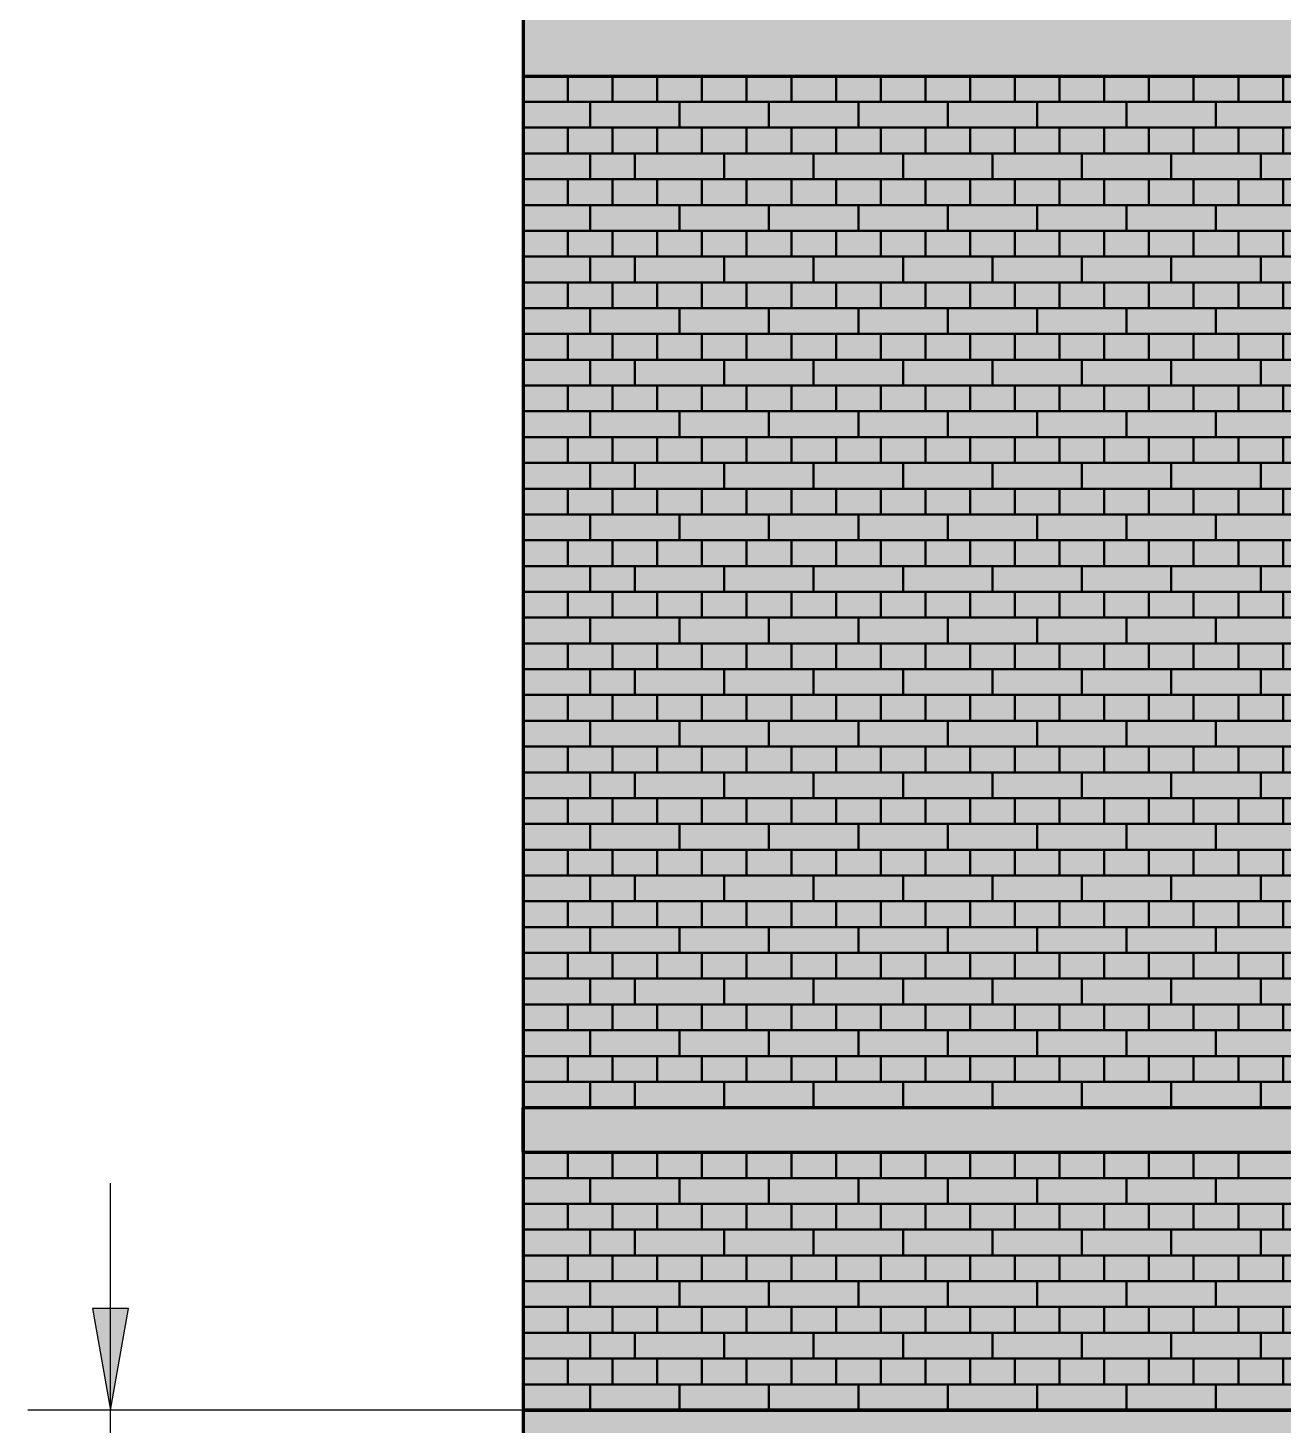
# Model space of a CAD drawing. Header units: millimetres. Extents: x 26 to 140, y 301 to 425.
# Drawn here: x 29.63 to 60.05, y 336.18 to 370.04 of the extents above; entities that cross this region are included whole.
import ezdxf

# ---------------------------------------------------------------- set-up
doc = ezdxf.new("R2010")
doc.units = ezdxf.units.MM
doc.linetypes.add('Volllinie', pattern=[0])
for name, color, linetype, lineweight, true_color in [('Bemaßungen', 178, 'Continuous', 25, 0x000000), ('Fundament', 178, 'Continuous', 25, 0x000000), ('Rot', 178, 'Continuous', 70, 0x000000), ('Schwarz', 178, 'Continuous', 70, 0x000000), ('Zeichnung', 178, 'Continuous', 25, 0x000000)]:
    doc.layers.add(name, color=color, linetype=linetype, lineweight=lineweight, true_color=true_color)

msp = doc.modelspace()

# ---------------------------------------------------------------- hatches: boundary and pattern name
at = {"layer": 'Bemaßungen', "linetype": 'Volllinie', "lineweight": 25, "true_color": 0x0000ff}
msp.add_hatch(color=5, dxfattribs=at).paths.add_polyline_path([(31.633, 336.542), (32.067, 339.004), (31.199, 339.004)], flags=0)
at = {"layer": 'Fundament', "linetype": 'Volllinie', "lineweight": 50, "true_color": 0xccc4ba}
msp.add_hatch(color=9, dxfattribs=at).paths.add_polyline_path([(41.633, 332.542), (41.633, 336.542), (140.216, 336.542), (140.216, 332.542)], flags=0)
at = {"layer": 'Rot', "linetype": 'Volllinie', "lineweight": 70, "true_color": 0xcc3300}
h = msp.add_hatch(color=22, dxfattribs=at)
edge = h.paths.add_edge_path(flags=0)
edge.add_line((84.966, 343.875), (84.966, 360.125))
edge.add_arc((90.924, 346.549), 14.826, 66.3035, 113.6965, ccw=False)
edge.add_line((96.883, 360.125), (96.883, 343.875))
edge.add_line((96.883, 343.875), (84.966, 343.875))
edge = h.paths.add_edge_path(flags=0)
edge.add_line((87.133, 377.917), (87.133, 393.542))
edge.add_arc((90.924, 382.353), 11.814, 71.2796, 108.7204, ccw=False)
edge.add_line((94.716, 393.542), (94.716, 377.917))
edge.add_line((94.716, 377.917), (87.133, 377.917))
edge = h.paths.add_edge_path(flags=0)
edge.add_line((82.258, 404.167), (82.258, 411.979))
edge.add_arc((85.237, 405.191), 7.413, 66.3035, 113.6965, ccw=False)
edge.add_line((88.216, 411.979), (88.216, 404.167))
edge.add_line((88.216, 404.167), (82.258, 404.167))
edge = h.paths.add_edge_path(flags=0)
edge.add_line((92.549, 404.167), (92.549, 411.979))
edge.add_arc((95.528, 405.191), 7.413, 66.3035, 113.6965, ccw=False)
edge.add_line((98.508, 411.979), (98.508, 404.167))
edge.add_line((98.508, 404.167), (92.549, 404.167))
h.paths.add_polyline_path([(41.633, 336.542), (140.216, 336.542), (140.216, 404.167), (105.008, 404.167), (105.008, 415.417), (95.633, 424.792), (85.133, 424.792), (75.758, 415.417), (75.758, 404.167), (41.633, 404.167)], flags=0)

# ---------------------------------------------------------------- linework, layer by layer
at = {"layer": 'Bemaßungen', "color": 5, "linetype": 'Continuous', "lineweight": 25, "true_color": 0x0000ff, "flags": 128}
msp.add_lwpolyline([(31.633, 327.042), (31.633, 342.042)], dxfattribs=at)
at = {"layer": 'Bemaßungen', "color": 5, "linetype": 'Volllinie', "lineweight": 25, "true_color": 0x0000ff, "flags": 128}
msp.add_lwpolyline([(31.633, 336.542), (32.067, 339.004), (31.199, 339.004)], close=True, dxfattribs=at)
msp.add_lwpolyline([(41.633, 336.542), (29.633, 336.542)], dxfattribs=at)
at = {"layer": 'Schwarz', "flags": 128}
msp.add_lwpolyline([(41.633, 336.542), (140.216, 336.542), (140.216, 404.167), (105.008, 404.167), (105.008, 415.417), (95.633, 424.792), (85.133, 424.792), (75.758, 415.417), (75.758, 404.167), (41.633, 404.167)], close=True, dxfattribs=at)
for points in [[(41.633, 368.875), (140.216, 368.875)], [(41.633, 343.875), (84.966, 343.875)], [(41.633, 342.792), (140.216, 342.792)]]:
    msp.add_lwpolyline(points, dxfattribs=at)
at = {"layer": 'Schwarz', "color": 178, "linetype": 'Volllinie', "lineweight": 70, "true_color": 0x000000, "flags": 128}
msp.add_lwpolyline([(41.633, 342.792), (41.633, 343.875)], dxfattribs=at)
msp.add_lwpolyline([(41.633, 336.542), (41.633, 332.542), (140.216, 332.542), (140.216, 336.542)], close=True, dxfattribs=at)
at = {"layer": 'Zeichnung', "color": 1, "linetype": 'Volllinie', "lineweight": 50, "true_color": 0xff0000, "flags": 128}
for points in [[(42.716, 368.25), (42.716, 368.875)], [(43.799, 368.25), (43.799, 368.875)], [(44.883, 368.25), (44.883, 368.875)], [(45.966, 368.25), (45.966, 368.875)], [(47.049, 368.25), (47.049, 368.875)], [(48.133, 368.25), (48.133, 368.875)], [(49.216, 368.25), (49.216, 368.875)], [(50.299, 368.25), (50.299, 368.875)], [(51.383, 368.25), (51.383, 368.875)], [(52.466, 368.25), (52.466, 368.875)], [(53.549, 368.25), (53.549, 368.875)], [(54.633, 368.25), (54.633, 368.875)], [(55.716, 368.25), (55.716, 368.875)], [(56.799, 368.25), (56.799, 368.875)], [(57.883, 368.25), (57.883, 368.875)], [(58.966, 368.25), (58.966, 368.875)], [(60.049, 368.25), (60.049, 368.875)], [(140.216, 368.25), (41.633, 368.25)], [(43.258, 367.625), (43.258, 368.25)], [(45.424, 368.25), (45.424, 367.625)], [(47.591, 368.25), (47.591, 367.625)], [(49.758, 368.25), (49.758, 367.625)], [(51.924, 368.25), (51.924, 367.625)], [(54.091, 368.25), (54.091, 367.625)], [(56.258, 368.25), (56.258, 367.625)], [(58.424, 368.25), (58.424, 367.625)], [(41.633, 367.625), (140.216, 367.625)], [(42.716, 367), (42.716, 367.625)], [(43.799, 367), (43.799, 367.625)], [(44.883, 367), (44.883, 367.625)], [(45.966, 367), (45.966, 367.625)], [(47.049, 367), (47.049, 367.625)], [(48.133, 367), (48.133, 367.625)], [(49.216, 367), (49.216, 367.625)], [(50.299, 367), (50.299, 367.625)], [(51.383, 367), (51.383, 367.625)], [(52.466, 367), (52.466, 367.625)], [(53.549, 367), (53.549, 367.625)], [(54.633, 367), (54.633, 367.625)], [(55.716, 367), (55.716, 367.625)], [(56.799, 367), (56.799, 367.625)], [(57.883, 367), (57.883, 367.625)], [(58.966, 367), (58.966, 367.625)], [(60.049, 367), (60.049, 367.625)], [(41.633, 367), (140.216, 367)], [(43.258, 366.375), (43.258, 367)], [(44.341, 367), (44.341, 366.375)], [(46.508, 367), (46.508, 366.375)], [(48.674, 367), (48.674, 366.375)], [(50.841, 367), (50.841, 366.375)], [(53.008, 367), (53.008, 366.375)], [(55.174, 367), (55.174, 366.375)], [(57.341, 367), (57.341, 366.375)], [(59.508, 367), (59.508, 366.375)], [(41.633, 366.375), (140.216, 366.375)], [(42.716, 365.75), (42.716, 366.375)], [(43.799, 365.75), (43.799, 366.375)], [(44.883, 365.75), (44.883, 366.375)], [(45.966, 365.75), (45.966, 366.375)], [(47.049, 365.75), (47.049, 366.375)], [(48.133, 365.75), (48.133, 366.375)], [(49.216, 365.75), (49.216, 366.375)], [(50.299, 365.75), (50.299, 366.375)], [(51.383, 365.75), (51.383, 366.375)], [(52.466, 365.75), (52.466, 366.375)], [(53.549, 365.75), (53.549, 366.375)], [(54.633, 365.75), (54.633, 366.375)], [(55.716, 365.75), (55.716, 366.375)], [(56.799, 365.75), (56.799, 366.375)], [(57.883, 365.75), (57.883, 366.375)], [(58.966, 365.75), (58.966, 366.375)], [(60.049, 365.75), (60.049, 366.375)], [(140.216, 365.75), (41.633, 365.75)], [(43.258, 365.125), (43.258, 365.75)], [(45.424, 365.75), (45.424, 365.125)], [(47.591, 365.75), (47.591, 365.125)], [(49.758, 365.75), (49.758, 365.125)], [(51.924, 365.75), (51.924, 365.125)], [(54.091, 365.75), (54.091, 365.125)], [(56.258, 365.75), (56.258, 365.125)], [(58.424, 365.75), (58.424, 365.125)], [(41.633, 365.125), (140.216, 365.125)], [(42.716, 364.5), (42.716, 365.125)], [(43.799, 364.5), (43.799, 365.125)], [(44.883, 364.5), (44.883, 365.125)], [(45.966, 364.5), (45.966, 365.125)], [(47.049, 364.5), (47.049, 365.125)], [(48.133, 364.5), (48.133, 365.125)], [(49.216, 364.5), (49.216, 365.125)], [(50.299, 364.5), (50.299, 365.125)], [(51.383, 364.5), (51.383, 365.125)], [(52.466, 364.5), (52.466, 365.125)], [(53.549, 364.5), (53.549, 365.125)], [(54.633, 364.5), (54.633, 365.125)], [(55.716, 364.5), (55.716, 365.125)], [(56.799, 364.5), (56.799, 365.125)], [(57.883, 364.5), (57.883, 365.125)], [(58.966, 364.5), (58.966, 365.125)], [(60.049, 364.5), (60.049, 365.125)], [(41.633, 364.5), (140.216, 364.5)], [(43.258, 363.875), (43.258, 364.5)], [(44.341, 364.5), (44.341, 363.875)], [(46.508, 364.5), (46.508, 363.875)], [(48.674, 364.5), (48.674, 363.875)], [(50.841, 364.5), (50.841, 363.875)], [(53.008, 364.5), (53.008, 363.875)], [(55.174, 364.5), (55.174, 363.875)], [(57.341, 364.5), (57.341, 363.875)], [(59.508, 364.5), (59.508, 363.875)], [(41.633, 363.875), (86.229, 363.875)], [(42.716, 363.25), (42.716, 363.875)], [(43.799, 363.25), (43.799, 363.875)], [(44.883, 363.25), (44.883, 363.875)], [(45.966, 363.25), (45.966, 363.875)], [(47.049, 363.25), (47.049, 363.875)], [(48.133, 363.25), (48.133, 363.875)], [(49.216, 363.25), (49.216, 363.875)], [(50.299, 363.25), (50.299, 363.875)], [(51.383, 363.25), (51.383, 363.875)], [(52.466, 363.25), (52.466, 363.875)], [(53.549, 363.25), (53.549, 363.875)], [(54.633, 363.25), (54.633, 363.875)], [(55.716, 363.25), (55.716, 363.875)], [(56.799, 363.25), (56.799, 363.875)], [(57.883, 363.25), (57.883, 363.875)], [(58.966, 363.25), (58.966, 363.875)], [(60.049, 363.25), (60.049, 363.875)], [(84.343, 363.25), (41.633, 363.25)], [(43.258, 362.625), (43.258, 363.25)], [(45.424, 363.25), (45.424, 362.625)], [(47.591, 363.25), (47.591, 362.625)], [(49.758, 363.25), (49.758, 362.625)], [(51.924, 363.25), (51.924, 362.625)], [(54.091, 363.25), (54.091, 362.625)], [(56.258, 363.25), (56.258, 362.625)], [(58.424, 363.25), (58.424, 362.625)], [(41.633, 362.625), (83.869, 362.625)], [(42.716, 362), (42.716, 362.625)], [(43.799, 362), (43.799, 362.625)], [(44.883, 362), (44.883, 362.625)], [(45.966, 362), (45.966, 362.625)], [(47.049, 362), (47.049, 362.625)], [(48.133, 362), (48.133, 362.625)], [(49.216, 362), (49.216, 362.625)], [(50.299, 362), (50.299, 362.625)], [(51.383, 362), (51.383, 362.625)], [(52.466, 362), (52.466, 362.625)], [(53.549, 362), (53.549, 362.625)], [(54.633, 362), (54.633, 362.625)], [(55.716, 362), (55.716, 362.625)], [(56.799, 362), (56.799, 362.625)], [(57.883, 362), (57.883, 362.625)], [(58.966, 362), (58.966, 362.625)], [(60.049, 362), (60.049, 362.625)], [(41.633, 362), (84.143, 362)], [(43.258, 361.375), (43.258, 362)], [(44.341, 362), (44.341, 361.375)], [(46.508, 362), (46.508, 361.375)], [(48.674, 362), (48.674, 361.375)], [(50.841, 362), (50.841, 361.375)], [(53.008, 362), (53.008, 361.375)], [(55.174, 362), (55.174, 361.375)], [(57.341, 362), (57.341, 361.375)], [(59.508, 362), (59.508, 361.375)], [(41.633, 361.375), (84.417, 361.375)], [(42.716, 360.75), (42.716, 361.375)], [(43.799, 360.75), (43.799, 361.375)], [(44.883, 360.75), (44.883, 361.375)], [(45.966, 360.75), (45.966, 361.375)], [(47.049, 360.75), (47.049, 361.375)], [(48.133, 360.75), (48.133, 361.375)], [(49.216, 360.75), (49.216, 361.375)], [(50.299, 360.75), (50.299, 361.375)], [(51.383, 360.75), (51.383, 361.375)], [(52.466, 360.75), (52.466, 361.375)], [(53.549, 360.75), (53.549, 361.375)], [(54.633, 360.75), (54.633, 361.375)], [(55.716, 360.75), (55.716, 361.375)], [(56.799, 360.75), (56.799, 361.375)], [(57.883, 360.75), (57.883, 361.375)], [(58.966, 360.75), (58.966, 361.375)], [(60.049, 360.75), (60.049, 361.375)], [(84.692, 360.75), (41.633, 360.75)], [(43.258, 360.125), (43.258, 360.75)], [(45.424, 360.75), (45.424, 360.125)], [(47.591, 360.75), (47.591, 360.125)], [(49.758, 360.75), (49.758, 360.125)], [(51.924, 360.75), (51.924, 360.125)], [(54.091, 360.75), (54.091, 360.125)], [(56.258, 360.75), (56.258, 360.125)], [(58.424, 360.75), (58.424, 360.125)], [(41.633, 360.125), (84.966, 360.125)], [(42.716, 359.5), (42.716, 360.125)], [(43.799, 359.5), (43.799, 360.125)], [(44.883, 359.5), (44.883, 360.125)], [(45.966, 359.5), (45.966, 360.125)], [(47.049, 359.5), (47.049, 360.125)], [(48.133, 359.5), (48.133, 360.125)], [(49.216, 359.5), (49.216, 360.125)], [(50.299, 359.5), (50.299, 360.125)], [(51.383, 359.5), (51.383, 360.125)], [(52.466, 359.5), (52.466, 360.125)], [(53.549, 359.5), (53.549, 360.125)], [(54.633, 359.5), (54.633, 360.125)], [(55.716, 359.5), (55.716, 360.125)], [(56.799, 359.5), (56.799, 360.125)], [(57.883, 359.5), (57.883, 360.125)], [(58.966, 359.5), (58.966, 360.125)], [(60.049, 359.5), (60.049, 360.125)], [(41.633, 359.5), (84.966, 359.5)], [(43.258, 358.875), (43.258, 359.5)], [(44.341, 359.5), (44.341, 358.875)], [(46.508, 359.5), (46.508, 358.875)], [(48.674, 359.5), (48.674, 358.875)], [(50.841, 359.5), (50.841, 358.875)], [(53.008, 359.5), (53.008, 358.875)], [(55.174, 359.5), (55.174, 358.875)], [(57.341, 359.5), (57.341, 358.875)], [(59.508, 359.5), (59.508, 358.875)], [(41.633, 358.875), (84.966, 358.875)], [(42.716, 358.25), (42.716, 358.875)], [(43.799, 358.25), (43.799, 358.875)], [(44.883, 358.25), (44.883, 358.875)], [(45.966, 358.25), (45.966, 358.875)], [(47.049, 358.25), (47.049, 358.875)], [(48.133, 358.25), (48.133, 358.875)], [(49.216, 358.25), (49.216, 358.875)], [(50.299, 358.25), (50.299, 358.875)], [(51.383, 358.25), (51.383, 358.875)], [(52.466, 358.25), (52.466, 358.875)], [(53.549, 358.25), (53.549, 358.875)], [(54.633, 358.25), (54.633, 358.875)], [(55.716, 358.25), (55.716, 358.875)], [(56.799, 358.25), (56.799, 358.875)], [(57.883, 358.25), (57.883, 358.875)], [(58.966, 358.25), (58.966, 358.875)], [(60.049, 358.25), (60.049, 358.875)], [(84.966, 358.25), (41.633, 358.25)], [(43.258, 357.625), (43.258, 358.25)], [(45.424, 358.25), (45.424, 357.625)], [(47.591, 358.25), (47.591, 357.625)], [(49.758, 358.25), (49.758, 357.625)], [(51.924, 358.25), (51.924, 357.625)], [(54.091, 358.25), (54.091, 357.625)], [(56.258, 358.25), (56.258, 357.625)], [(58.424, 358.25), (58.424, 357.625)], [(41.633, 357.625), (84.966, 357.625)], [(42.716, 357), (42.716, 357.625)], [(43.799, 357), (43.799, 357.625)], [(44.883, 357), (44.883, 357.625)], [(45.966, 357), (45.966, 357.625)], [(47.049, 357), (47.049, 357.625)], [(48.133, 357), (48.133, 357.625)], [(49.216, 357), (49.216, 357.625)], [(50.299, 357), (50.299, 357.625)], [(51.383, 357), (51.383, 357.625)], [(52.466, 357), (52.466, 357.625)], [(53.549, 357), (53.549, 357.625)], [(54.633, 357), (54.633, 357.625)], [(55.716, 357), (55.716, 357.625)], [(56.799, 357), (56.799, 357.625)], [(57.883, 357), (57.883, 357.625)], [(58.966, 357), (58.966, 357.625)], [(60.049, 357), (60.049, 357.625)], [(41.633, 357), (84.966, 357)], [(43.258, 356.375), (43.258, 357)], [(44.341, 357), (44.341, 356.375)], [(46.508, 357), (46.508, 356.375)], [(48.674, 357), (48.674, 356.375)], [(50.841, 357), (50.841, 356.375)], [(53.008, 357), (53.008, 356.375)], [(55.174, 357), (55.174, 356.375)], [(57.341, 357), (57.341, 356.375)], [(59.508, 357), (59.508, 356.375)], [(41.633, 356.375), (84.966, 356.375)], [(42.716, 355.75), (42.716, 356.375)], [(43.799, 355.75), (43.799, 356.375)], [(44.883, 355.75), (44.883, 356.375)], [(45.966, 355.75), (45.966, 356.375)], [(47.049, 355.75), (47.049, 356.375)], [(48.133, 355.75), (48.133, 356.375)], [(49.216, 355.75), (49.216, 356.375)], [(50.299, 355.75), (50.299, 356.375)], [(51.383, 355.75), (51.383, 356.375)], [(52.466, 355.75), (52.466, 356.375)], [(53.549, 355.75), (53.549, 356.375)], [(54.633, 355.75), (54.633, 356.375)], [(55.716, 355.75), (55.716, 356.375)], [(56.799, 355.75), (56.799, 356.375)], [(57.883, 355.75), (57.883, 356.375)], [(58.966, 355.75), (58.966, 356.375)], [(60.049, 355.75), (60.049, 356.375)], [(84.966, 355.75), (41.633, 355.75)], [(43.258, 355.125), (43.258, 355.75)], [(45.424, 355.75), (45.424, 355.125)], [(47.591, 355.75), (47.591, 355.125)], [(49.758, 355.75), (49.758, 355.125)], [(51.924, 355.75), (51.924, 355.125)], [(54.091, 355.75), (54.091, 355.125)], [(56.258, 355.75), (56.258, 355.125)], [(58.424, 355.75), (58.424, 355.125)], [(41.633, 355.125), (84.966, 355.125)], [(42.716, 354.5), (42.716, 355.125)], [(43.799, 354.5), (43.799, 355.125)], [(44.883, 354.5), (44.883, 355.125)], [(45.966, 354.5), (45.966, 355.125)], [(47.049, 354.5), (47.049, 355.125)], [(48.133, 354.5), (48.133, 355.125)], [(49.216, 354.5), (49.216, 355.125)], [(50.299, 354.5), (50.299, 355.125)], [(51.383, 354.5), (51.383, 355.125)], [(52.466, 354.5), (52.466, 355.125)], [(53.549, 354.5), (53.549, 355.125)], [(54.633, 354.5), (54.633, 355.125)], [(55.716, 354.5), (55.716, 355.125)], [(56.799, 354.5), (56.799, 355.125)], [(57.883, 354.5), (57.883, 355.125)], [(58.966, 354.5), (58.966, 355.125)], [(60.049, 354.5), (60.049, 355.125)], [(41.633, 354.5), (84.966, 354.5)], [(43.258, 353.875), (43.258, 354.5)], [(44.341, 354.5), (44.341, 353.875)], [(46.508, 354.5), (46.508, 353.875)], [(48.674, 354.5), (48.674, 353.875)], [(50.841, 354.5), (50.841, 353.875)], [(53.008, 354.5), (53.008, 353.875)], [(55.174, 354.5), (55.174, 353.875)], [(57.341, 354.5), (57.341, 353.875)], [(59.508, 354.5), (59.508, 353.875)], [(41.633, 353.875), (84.966, 353.875)], [(42.716, 353.25), (42.716, 353.875)], [(43.799, 353.25), (43.799, 353.875)], [(44.883, 353.25), (44.883, 353.875)], [(45.966, 353.25), (45.966, 353.875)], [(47.049, 353.25), (47.049, 353.875)], [(48.133, 353.25), (48.133, 353.875)], [(49.216, 353.25), (49.216, 353.875)], [(50.299, 353.25), (50.299, 353.875)], [(51.383, 353.25), (51.383, 353.875)], [(52.466, 353.25), (52.466, 353.875)], [(53.549, 353.25), (53.549, 353.875)], [(54.633, 353.25), (54.633, 353.875)], [(55.716, 353.25), (55.716, 353.875)], [(56.799, 353.25), (56.799, 353.875)], [(57.883, 353.25), (57.883, 353.875)], [(58.966, 353.25), (58.966, 353.875)], [(60.049, 353.25), (60.049, 353.875)], [(84.966, 353.25), (41.633, 353.25)], [(43.258, 352.625), (43.258, 353.25)], [(45.424, 353.25), (45.424, 352.625)], [(47.591, 353.25), (47.591, 352.625)], [(49.758, 353.25), (49.758, 352.625)], [(51.924, 353.25), (51.924, 352.625)], [(54.091, 353.25), (54.091, 352.625)], [(56.258, 353.25), (56.258, 352.625)], [(58.424, 353.25), (58.424, 352.625)], [(41.633, 352.625), (84.966, 352.625)], [(42.716, 352), (42.716, 352.625)], [(43.799, 352), (43.799, 352.625)], [(44.883, 352), (44.883, 352.625)], [(45.966, 352), (45.966, 352.625)], [(47.049, 352), (47.049, 352.625)], [(48.133, 352), (48.133, 352.625)], [(49.216, 352), (49.216, 352.625)], [(50.299, 352), (50.299, 352.625)], [(51.383, 352), (51.383, 352.625)], [(52.466, 352), (52.466, 352.625)], [(53.549, 352), (53.549, 352.625)], [(54.633, 352), (54.633, 352.625)], [(55.716, 352), (55.716, 352.625)], [(56.799, 352), (56.799, 352.625)], [(57.883, 352), (57.883, 352.625)], [(58.966, 352), (58.966, 352.625)], [(60.049, 352), (60.049, 352.625)], [(41.633, 352), (84.966, 352)], [(43.258, 351.375), (43.258, 352)], [(44.341, 352), (44.341, 351.375)], [(46.508, 352), (46.508, 351.375)], [(48.674, 352), (48.674, 351.375)], [(50.841, 352), (50.841, 351.375)], [(53.008, 352), (53.008, 351.375)], [(55.174, 352), (55.174, 351.375)], [(57.341, 352), (57.341, 351.375)], [(59.508, 352), (59.508, 351.375)], [(41.633, 351.375), (84.966, 351.375)], [(42.716, 350.75), (42.716, 351.375)], [(43.799, 350.75), (43.799, 351.375)], [(44.883, 350.75), (44.883, 351.375)], [(45.966, 350.75), (45.966, 351.375)], [(47.049, 350.75), (47.049, 351.375)], [(48.133, 350.75), (48.133, 351.375)], [(49.216, 350.75), (49.216, 351.375)], [(50.299, 350.75), (50.299, 351.375)], [(51.383, 350.75), (51.383, 351.375)], [(52.466, 350.75), (52.466, 351.375)], [(53.549, 350.75), (53.549, 351.375)], [(54.633, 350.75), (54.633, 351.375)], [(55.716, 350.75), (55.716, 351.375)], [(56.799, 350.75), (56.799, 351.375)], [(57.883, 350.75), (57.883, 351.375)], [(58.966, 350.75), (58.966, 351.375)], [(60.049, 350.75), (60.049, 351.375)], [(84.966, 350.75), (41.633, 350.75)], [(43.258, 350.125), (43.258, 350.75)], [(45.424, 350.75), (45.424, 350.125)], [(47.591, 350.75), (47.591, 350.125)], [(49.758, 350.75), (49.758, 350.125)], [(51.924, 350.75), (51.924, 350.125)], [(54.091, 350.75), (54.091, 350.125)], [(56.258, 350.75), (56.258, 350.125)], [(58.424, 350.75), (58.424, 350.125)], [(41.633, 350.125), (84.966, 350.125)], [(42.716, 349.5), (42.716, 350.125)], [(43.799, 349.5), (43.799, 350.125)], [(44.883, 349.5), (44.883, 350.125)], [(45.966, 349.5), (45.966, 350.125)], [(47.049, 349.5), (47.049, 350.125)], [(48.133, 349.5), (48.133, 350.125)], [(49.216, 349.5), (49.216, 350.125)], [(50.299, 349.5), (50.299, 350.125)], [(51.383, 349.5), (51.383, 350.125)], [(52.466, 349.5), (52.466, 350.125)], [(53.549, 349.5), (53.549, 350.125)], [(54.633, 349.5), (54.633, 350.125)], [(55.716, 349.5), (55.716, 350.125)], [(56.799, 349.5), (56.799, 350.125)], [(57.883, 349.5), (57.883, 350.125)], [(58.966, 349.5), (58.966, 350.125)], [(60.049, 349.5), (60.049, 350.125)], [(41.633, 349.5), (84.966, 349.5)], [(43.258, 348.875), (43.258, 349.5)], [(44.341, 349.5), (44.341, 348.875)], [(46.508, 349.5), (46.508, 348.875)], [(48.674, 349.5), (48.674, 348.875)], [(50.841, 349.5), (50.841, 348.875)], [(53.008, 349.5), (53.008, 348.875)], [(55.174, 349.5), (55.174, 348.875)], [(57.341, 349.5), (57.341, 348.875)], [(59.508, 349.5), (59.508, 348.875)], [(41.633, 348.875), (84.966, 348.875)], [(42.716, 348.25), (42.716, 348.875)], [(43.799, 348.25), (43.799, 348.875)], [(44.883, 348.25), (44.883, 348.875)], [(45.966, 348.25), (45.966, 348.875)], [(47.049, 348.25), (47.049, 348.875)], [(48.133, 348.25), (48.133, 348.875)], [(49.216, 348.25), (49.216, 348.875)], [(50.299, 348.25), (50.299, 348.875)], [(51.383, 348.25), (51.383, 348.875)], [(52.466, 348.25), (52.466, 348.875)], [(53.549, 348.25), (53.549, 348.875)], [(54.633, 348.25), (54.633, 348.875)], [(55.716, 348.25), (55.716, 348.875)], [(56.799, 348.25), (56.799, 348.875)], [(57.883, 348.25), (57.883, 348.875)], [(58.966, 348.25), (58.966, 348.875)], [(60.049, 348.25), (60.049, 348.875)], [(84.966, 348.25), (41.633, 348.25)], [(43.258, 347.625), (43.258, 348.25)], [(45.424, 348.25), (45.424, 347.625)], [(47.591, 348.25), (47.591, 347.625)], [(49.758, 348.25), (49.758, 347.625)], [(51.924, 348.25), (51.924, 347.625)], [(54.091, 348.25), (54.091, 347.625)], [(56.258, 348.25), (56.258, 347.625)], [(58.424, 348.25), (58.424, 347.625)], [(41.633, 347.625), (84.966, 347.625)], [(42.716, 347), (42.716, 347.625)], [(43.799, 347), (43.799, 347.625)], [(44.883, 347), (44.883, 347.625)], [(45.966, 347), (45.966, 347.625)], [(47.049, 347), (47.049, 347.625)], [(48.133, 347), (48.133, 347.625)], [(49.216, 347), (49.216, 347.625)], [(50.299, 347), (50.299, 347.625)], [(51.383, 347), (51.383, 347.625)], [(52.466, 347), (52.466, 347.625)], [(53.549, 347), (53.549, 347.625)], [(54.633, 347), (54.633, 347.625)], [(55.716, 347), (55.716, 347.625)], [(56.799, 347), (56.799, 347.625)], [(57.883, 347), (57.883, 347.625)], [(58.966, 347), (58.966, 347.625)], [(60.049, 347), (60.049, 347.625)], [(41.633, 347), (84.966, 347)], [(43.258, 346.375), (43.258, 347)], [(44.341, 347), (44.341, 346.375)], [(46.508, 347), (46.508, 346.375)], [(48.674, 347), (48.674, 346.375)], [(50.841, 347), (50.841, 346.375)], [(53.008, 347), (53.008, 346.375)], [(55.174, 347), (55.174, 346.375)], [(57.341, 347), (57.341, 346.375)], [(59.508, 347), (59.508, 346.375)], [(41.633, 346.375), (84.966, 346.375)], [(42.716, 345.75), (42.716, 346.375)], [(43.799, 345.75), (43.799, 346.375)], [(44.883, 345.75), (44.883, 346.375)], [(45.966, 345.75), (45.966, 346.375)], [(47.049, 345.75), (47.049, 346.375)], [(48.133, 345.75), (48.133, 346.375)], [(49.216, 345.75), (49.216, 346.375)], [(50.299, 345.75), (50.299, 346.375)], [(51.383, 345.75), (51.383, 346.375)], [(52.466, 345.75), (52.466, 346.375)], [(53.549, 345.75), (53.549, 346.375)], [(54.633, 345.75), (54.633, 346.375)], [(55.716, 345.75), (55.716, 346.375)], [(56.799, 345.75), (56.799, 346.375)], [(57.883, 345.75), (57.883, 346.375)], [(58.966, 345.75), (58.966, 346.375)], [(60.049, 345.75), (60.049, 346.375)], [(84.966, 345.75), (41.633, 345.75)], [(43.258, 345.125), (43.258, 345.75)], [(45.424, 345.75), (45.424, 345.125)], [(47.591, 345.75), (47.591, 345.125)], [(49.758, 345.75), (49.758, 345.125)], [(51.924, 345.75), (51.924, 345.125)], [(54.091, 345.75), (54.091, 345.125)], [(56.258, 345.75), (56.258, 345.125)], [(58.424, 345.75), (58.424, 345.125)], [(41.633, 345.125), (84.966, 345.125)], [(42.716, 344.5), (42.716, 345.125)], [(43.799, 344.5), (43.799, 345.125)], [(44.883, 344.5), (44.883, 345.125)], [(45.966, 344.5), (45.966, 345.125)], [(47.049, 344.5), (47.049, 345.125)], [(48.133, 344.5), (48.133, 345.125)], [(49.216, 344.5), (49.216, 345.125)], [(50.299, 344.5), (50.299, 345.125)], [(51.383, 344.5), (51.383, 345.125)], [(52.466, 344.5), (52.466, 345.125)], [(53.549, 344.5), (53.549, 345.125)], [(54.633, 344.5), (54.633, 345.125)], [(55.716, 344.5), (55.716, 345.125)], [(56.799, 344.5), (56.799, 345.125)], [(57.883, 344.5), (57.883, 345.125)], [(58.966, 344.5), (58.966, 345.125)], [(60.049, 344.5), (60.049, 345.125)], [(41.633, 344.5), (84.966, 344.5)], [(43.258, 343.875), (43.258, 344.5)], [(44.341, 344.5), (44.341, 343.875)], [(46.508, 344.5), (46.508, 343.875)], [(48.674, 344.5), (48.674, 343.875)], [(50.841, 344.5), (50.841, 343.875)], [(53.008, 344.5), (53.008, 343.875)], [(55.174, 344.5), (55.174, 343.875)], [(57.341, 344.5), (57.341, 343.875)], [(59.508, 344.5), (59.508, 343.875)], [(42.716, 342.792), (42.716, 342.167)], [(43.799, 342.167), (43.799, 342.792)], [(44.883, 342.167), (44.883, 342.792)], [(45.966, 342.167), (45.966, 342.792)], [(47.049, 342.167), (47.049, 342.792)], [(48.133, 342.167), (48.133, 342.792)], [(49.216, 342.167), (49.216, 342.792)], [(50.299, 342.167), (50.299, 342.792)], [(51.383, 342.167), (51.383, 342.792)], [(52.466, 342.167), (52.466, 342.792)], [(53.549, 342.167), (53.549, 342.792)], [(54.633, 342.167), (54.633, 342.792)], [(55.716, 342.167), (55.716, 342.792)], [(56.799, 342.167), (56.799, 342.792)], [(57.883, 342.167), (57.883, 342.792)], [(58.966, 342.167), (58.966, 342.792)], [(41.633, 342.167), (140.216, 342.167)], [(43.258, 342.167), (43.258, 341.542)], [(45.424, 342.167), (45.424, 341.542)], [(47.591, 342.167), (47.591, 341.542)], [(49.758, 342.167), (49.758, 341.542)], [(51.924, 342.167), (51.924, 341.542)], [(54.091, 342.167), (54.091, 341.542)], [(56.258, 342.167), (56.258, 341.542)], [(58.424, 342.167), (58.424, 341.542)], [(41.633, 341.542), (140.216, 341.542)], [(42.716, 341.542), (42.716, 340.917)], [(43.799, 340.917), (43.799, 341.542)], [(44.883, 340.917), (44.883, 341.542)], [(45.966, 340.917), (45.966, 341.542)], [(47.049, 340.917), (47.049, 341.542)], [(48.133, 340.917), (48.133, 341.542)], [(49.216, 340.917), (49.216, 341.542)], [(50.299, 340.917), (50.299, 341.542)], [(51.383, 340.917), (51.383, 341.542)], [(52.466, 340.917), (52.466, 341.542)], [(53.549, 340.917), (53.549, 341.542)], [(54.633, 340.917), (54.633, 341.542)], [(55.716, 340.917), (55.716, 341.542)], [(56.799, 340.917), (56.799, 341.542)], [(57.883, 340.917), (57.883, 341.542)], [(58.966, 340.917), (58.966, 341.542)], [(60.049, 340.917), (60.049, 341.542)], [(41.633, 340.917), (140.216, 340.917)], [(43.258, 340.917), (43.258, 340.292)], [(44.341, 340.917), (44.341, 340.292)], [(46.508, 340.917), (46.508, 340.292)], [(48.674, 340.917), (48.674, 340.292)], [(50.841, 340.917), (50.841, 340.292)], [(53.008, 340.917), (53.008, 340.292)], [(55.174, 340.917), (55.174, 340.292)], [(57.341, 340.917), (57.341, 340.292)], [(59.508, 340.917), (59.508, 340.292)], [(41.633, 340.292), (140.216, 340.292)], [(42.716, 340.292), (42.716, 339.667)], [(43.799, 339.667), (43.799, 340.292)], [(44.883, 339.667), (44.883, 340.292)], [(45.966, 339.667), (45.966, 340.292)], [(47.049, 339.667), (47.049, 340.292)], [(48.133, 339.667), (48.133, 340.292)], [(49.216, 339.667), (49.216, 340.292)], [(50.299, 339.667), (50.299, 340.292)], [(51.383, 339.667), (51.383, 340.292)], [(52.466, 339.667), (52.466, 340.292)], [(53.549, 339.667), (53.549, 340.292)], [(54.633, 339.667), (54.633, 340.292)], [(55.716, 339.667), (55.716, 340.292)], [(56.799, 339.667), (56.799, 340.292)], [(57.883, 339.667), (57.883, 340.292)], [(58.966, 339.667), (58.966, 340.292)], [(60.049, 339.667), (60.049, 340.292)], [(41.633, 339.667), (140.216, 339.667)], [(43.258, 339.667), (43.258, 339.042)], [(45.424, 339.667), (45.424, 339.042)], [(47.591, 339.667), (47.591, 339.042)], [(49.758, 339.667), (49.758, 339.042)], [(51.924, 339.667), (51.924, 339.042)], [(54.091, 339.667), (54.091, 339.042)], [(56.258, 339.667), (56.258, 339.042)], [(58.424, 339.667), (58.424, 339.042)], [(41.633, 339.042), (140.216, 339.042)], [(42.716, 339.042), (42.716, 338.417)], [(43.799, 338.417), (43.799, 339.042)], [(44.883, 338.417), (44.883, 339.042)], [(45.966, 338.417), (45.966, 339.042)], [(47.049, 338.417), (47.049, 339.042)], [(48.133, 338.417), (48.133, 339.042)], [(49.216, 338.417), (49.216, 339.042)], [(50.299, 338.417), (50.299, 339.042)], [(51.383, 338.417), (51.383, 339.042)], [(52.466, 338.417), (52.466, 339.042)], [(53.549, 338.417), (53.549, 339.042)], [(54.633, 338.417), (54.633, 339.042)], [(55.716, 338.417), (55.716, 339.042)], [(56.799, 338.417), (56.799, 339.042)], [(57.883, 338.417), (57.883, 339.042)], [(58.966, 338.417), (58.966, 339.042)], [(60.049, 338.417), (60.049, 339.042)], [(41.633, 338.417), (140.216, 338.417)], [(43.258, 338.417), (43.258, 337.792)], [(44.341, 338.417), (44.341, 337.792)], [(46.508, 338.417), (46.508, 337.792)], [(48.674, 338.417), (48.674, 337.792)], [(50.841, 338.417), (50.841, 337.792)], [(53.008, 338.417), (53.008, 337.792)], [(55.174, 338.417), (55.174, 337.792)], [(57.341, 338.417), (57.341, 337.792)], [(59.508, 338.417), (59.508, 337.792)], [(41.633, 337.792), (140.216, 337.792)], [(42.716, 337.792), (42.716, 337.167)], [(43.799, 337.167), (43.799, 337.792)], [(44.883, 337.167), (44.883, 337.792)], [(45.966, 337.167), (45.966, 337.792)], [(47.049, 337.167), (47.049, 337.792)], [(48.133, 337.167), (48.133, 337.792)], [(49.216, 337.167), (49.216, 337.792)], [(50.299, 337.167), (50.299, 337.792)], [(51.383, 337.167), (51.383, 337.792)], [(52.466, 337.167), (52.466, 337.792)], [(53.549, 337.167), (53.549, 337.792)], [(54.633, 337.167), (54.633, 337.792)], [(55.716, 337.167), (55.716, 337.792)], [(56.799, 337.167), (56.799, 337.792)], [(57.883, 337.167), (57.883, 337.792)], [(58.966, 337.167), (58.966, 337.792)], [(60.049, 337.167), (60.049, 337.792)], [(41.633, 337.167), (140.216, 337.167)], [(43.258, 337.167), (43.258, 336.542)], [(45.424, 337.167), (45.424, 336.542)], [(47.591, 337.167), (47.591, 336.542)], [(49.758, 337.167), (49.758, 336.542)], [(51.924, 337.167), (51.924, 336.542)], [(54.091, 337.167), (54.091, 336.542)], [(56.258, 337.167), (56.258, 336.542)], [(58.424, 337.167), (58.424, 336.542)]]:
    msp.add_lwpolyline(points, dxfattribs=at)

doc.saveas('drawing.dxf')
